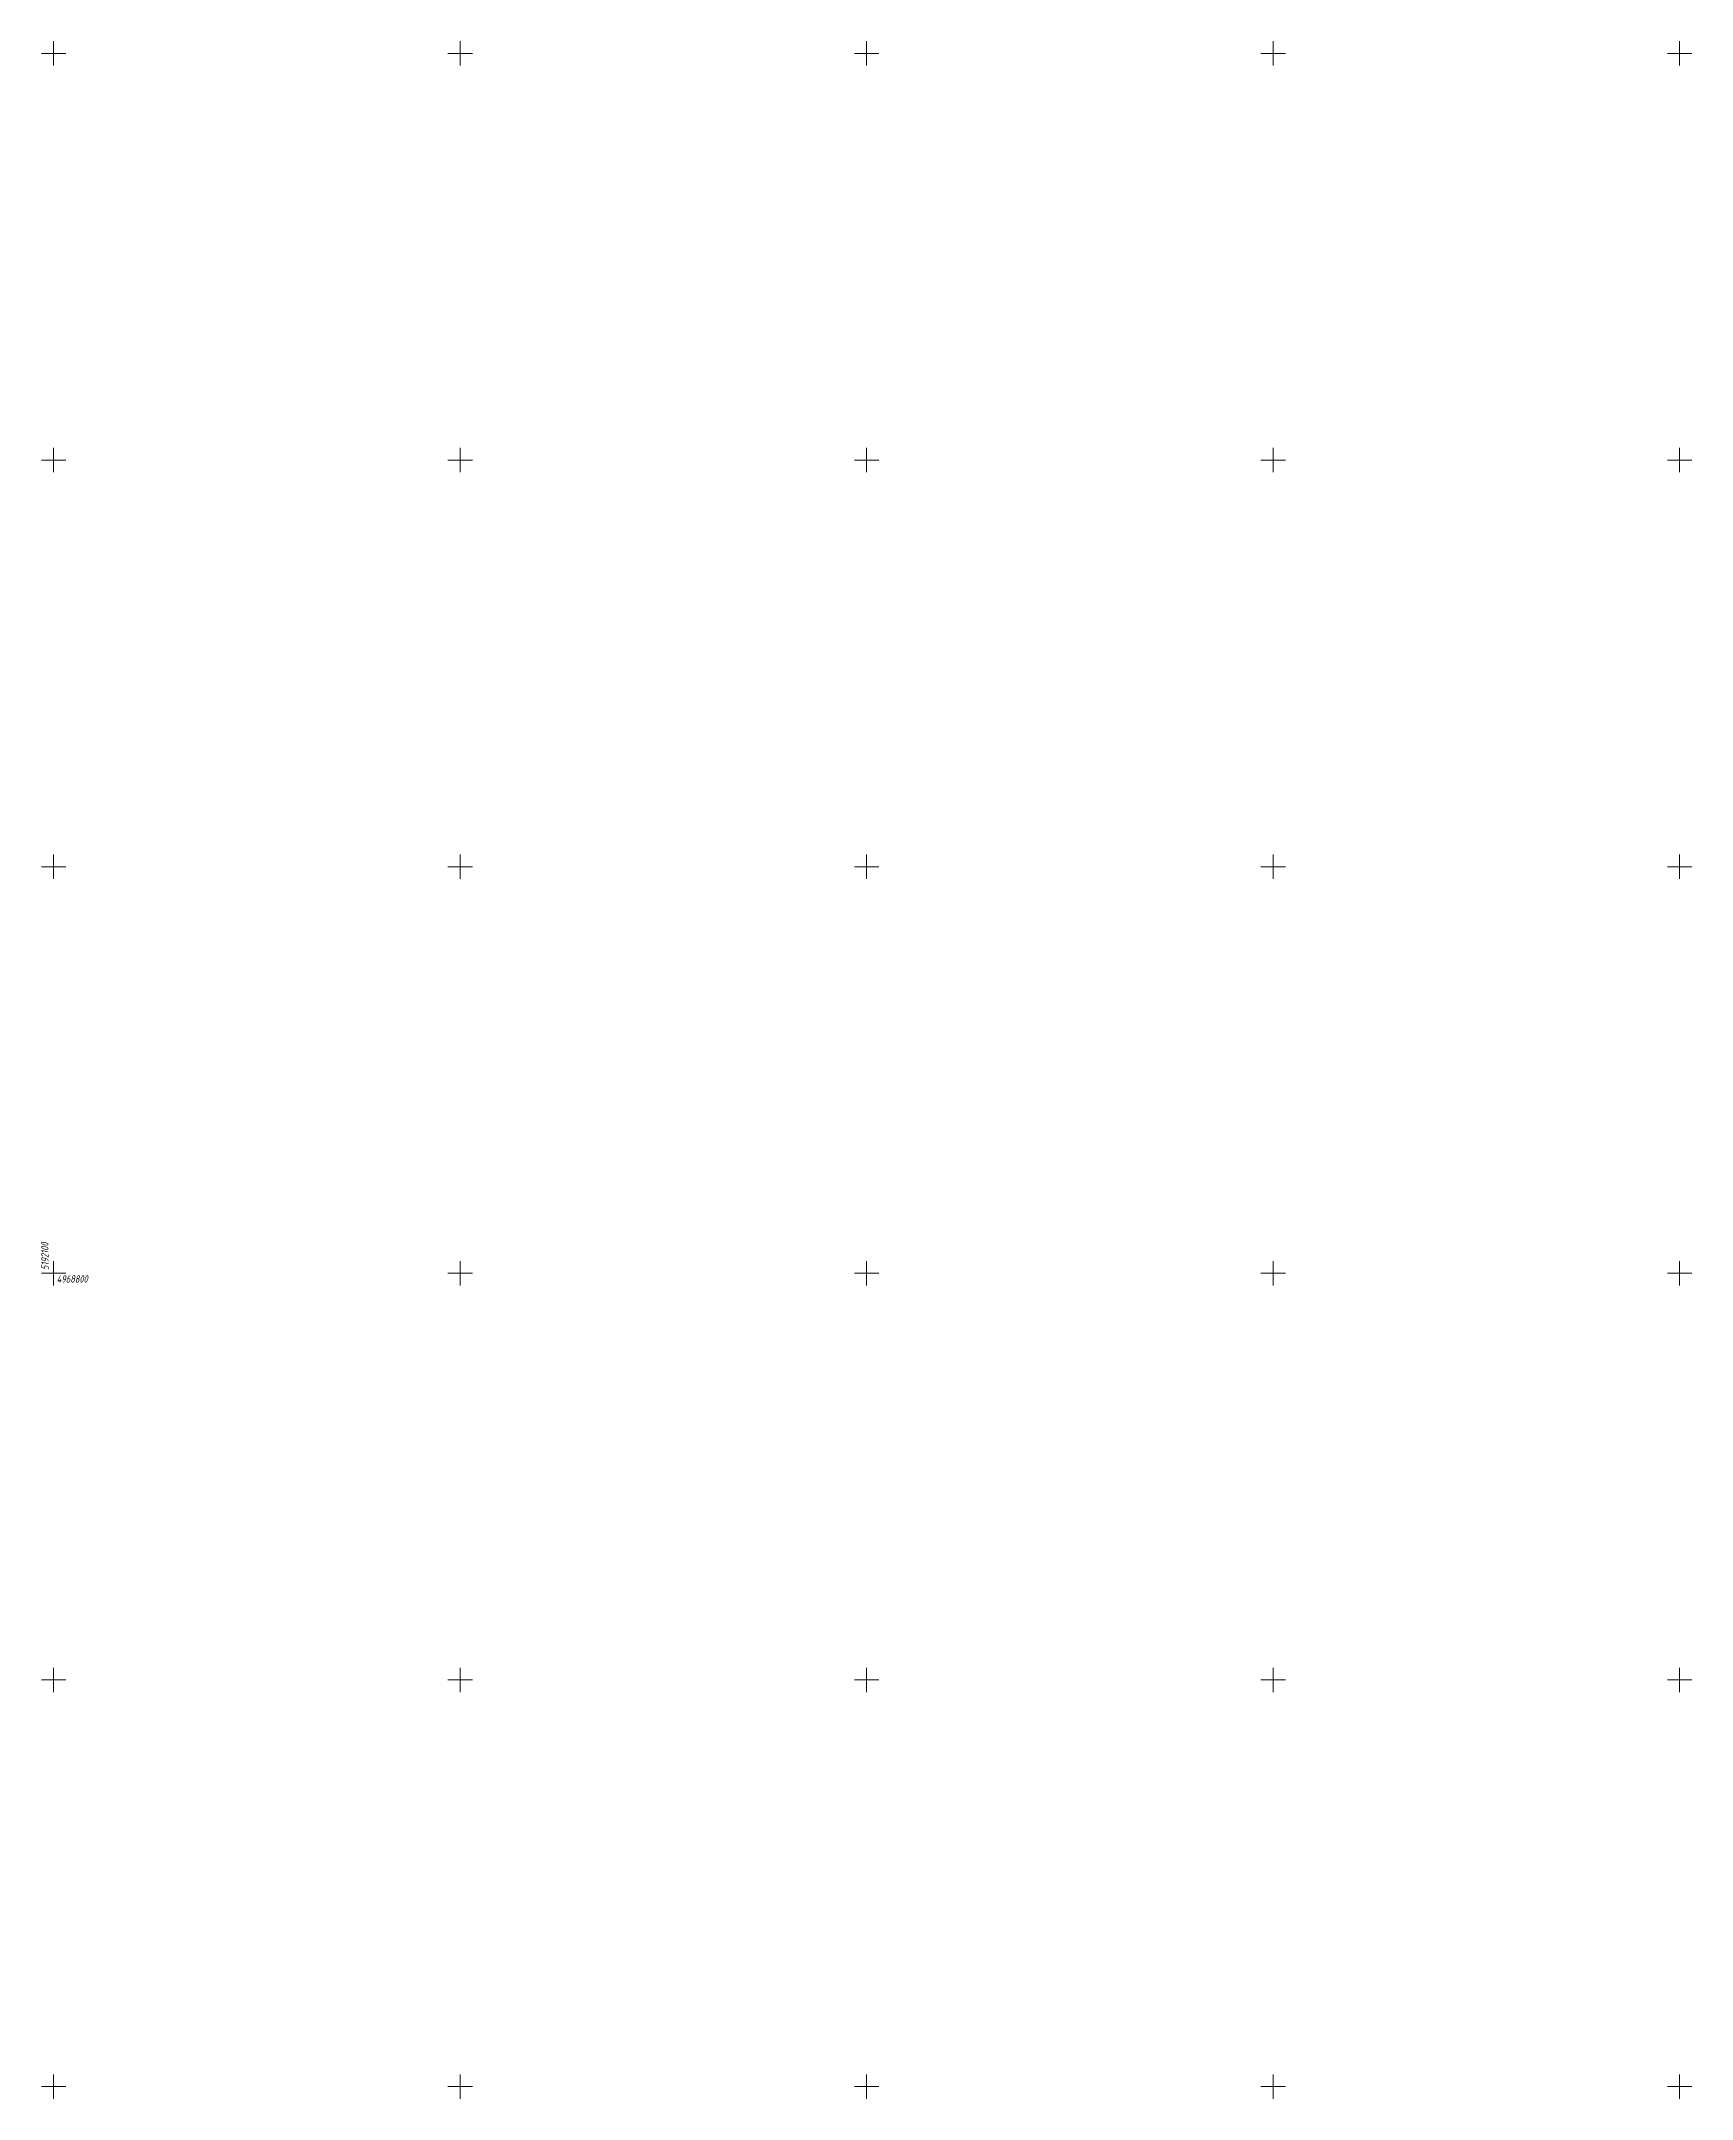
# Model space of a CAD drawing. Header units: metres. Extents: x 5186306 to 10384643, y 4966294 to 9938031.
# Drawn here: x 5192098.5 to 5192301.5, y 4968698.5 to 4968951.5 of the extents above; entities that cross this region are included whole.
import ezdxf

# ---------------------------------------------------------------- set-up
doc = ezdxf.new("R2010")
doc.units = ezdxf.units.M
doc.layers.add('Grid', color=7, linetype='Continuous', lineweight=18)
doc.layers.add('Otm', color=7, linetype='Continuous', lineweight=18)
doc.styles.get("Standard").update_dxf_attribs({"font": 'txt.shx', "width": 0.85, "oblique": 10})

# ---------------------------------------------------------------- blocks, each defined once
blk = doc.blocks.new('GRID')
at = {"layer": 'Grid', "color": 104}
blk.add_line((-1.5, 0), (1.5, 0), dxfattribs=at)
for points in [[(0, 0), (0, 1.5)], [(0, 0), (0, -1.5)]]:
    blk.add_lwpolyline(points, dxfattribs=at)

msp = doc.modelspace()

# ---------------------------------------------------------------- block references
at = {"layer": 'Grid', "color": 7, "linetype": 'Continuous'}
for p in [(5192100, 4968950), (5192150, 4968950), (5192200, 4968950), (5192250, 4968950), (5192300, 4968950), (5192100, 4968900), (5192150, 4968900), (5192200, 4968900), (5192250, 4968900), (5192300, 4968900), (5192100, 4968850), (5192150, 4968850), (5192200, 4968850), (5192250, 4968850), (5192300, 4968850), (5192100, 4968800), (5192150, 4968800), (5192200, 4968800), (5192250, 4968800), (5192300, 4968800), (5192100, 4968750), (5192150, 4968750), (5192200, 4968750), (5192250, 4968750), (5192300, 4968750), (5192100, 4968700), (5192150, 4968700), (5192200, 4968700), (5192250, 4968700), (5192300, 4968700)]:
    msp.add_blockref('GRID', p, dxfattribs=at)

# ---------------------------------------------------------------- texts
at = {"layer": 'Otm', "oblique": 13, "width": 0.8}
for s, rotation, p in [('5192100', 90.5395, (5192099.39, 4968800.41, 295.81)), ('4968800', 0.1396, (5192100.38, 4968798.85, 295.81))]:
    msp.add_text(s, height=0.9, rotation=rotation, dxfattribs=at).set_placement(p)

doc.saveas('drawing.dxf')
